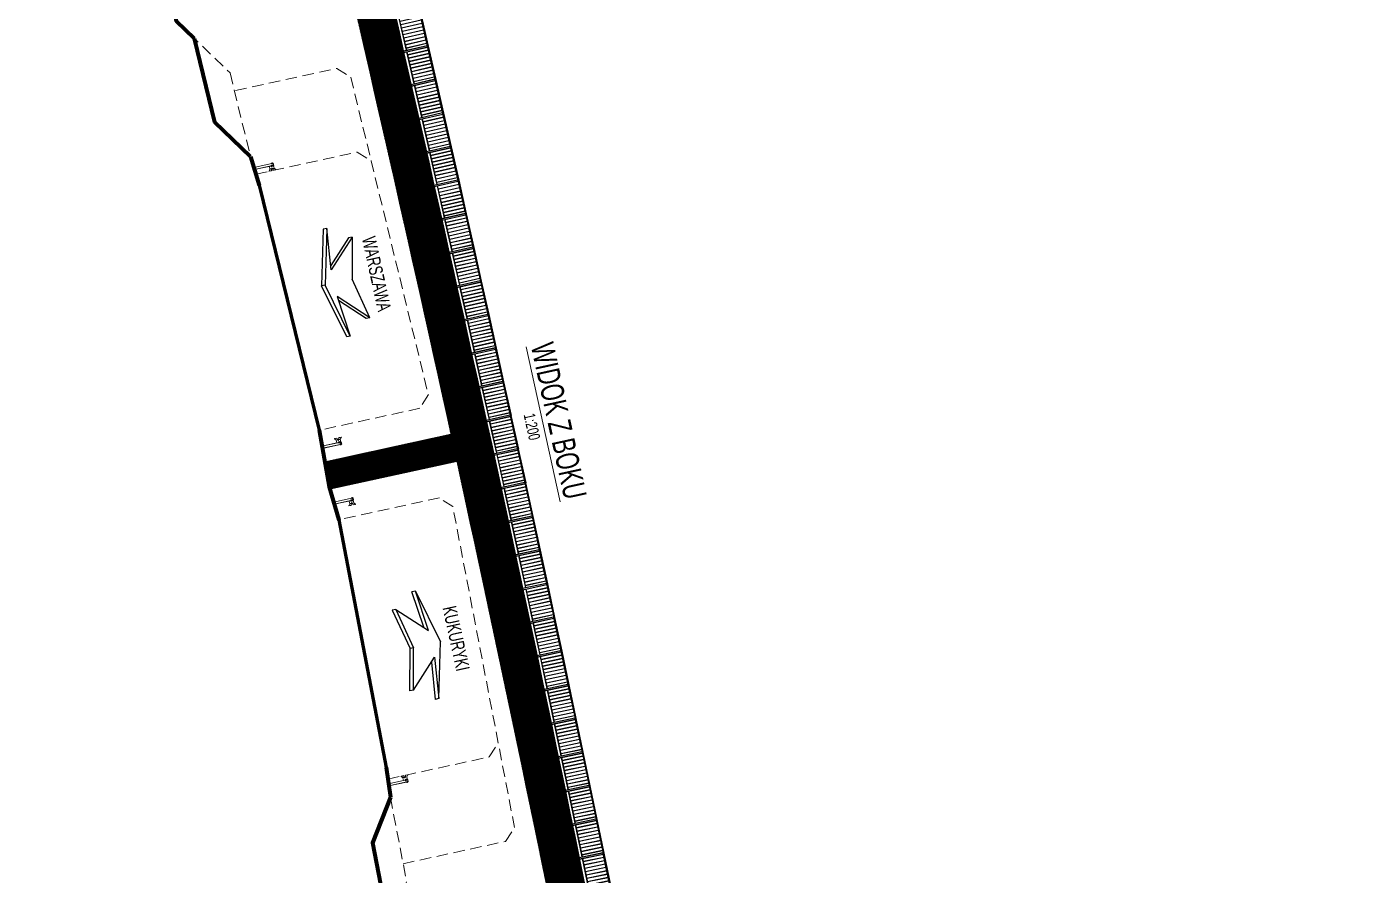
# Model space of a CAD drawing. Header units: metres. Extents: x 8416582 to 8417409, y 5771873 to 5772737.
# Drawn here: x 8416865.5 to 8416923.7, y 5772251.7 to 5772288.7 of the extents above; entities that cross this region are included whole.
import ezdxf
from ezdxf.enums import TextEntityAlignment as Align

# ---------------------------------------------------------------- set-up
doc = ezdxf.new("R2010")
doc.units = ezdxf.units.M
doc.linetypes.add('DASHED', pattern=[0.75, 0.5, -0.25])
doc.linetypes.add('HIDDEN', pattern=[0.375, 0.25, -0.125])
for name, color, linetype, lineweight in [('AII_D_przekrój_wyposażenie', 8, 'Continuous', 5), ('AII_M_konstrukcja 0.09', 6, 'Continuous', 9), ('AII_M_kreskowanie', 8, 'Continuous', 0), ('AII_M_nawierzchnia', 9, 'Continuous', 18), ('AII_M_niweleta', 2, 'Continuous', 35), ('AII_M_skrajnia', 9, 'DASHED', 18), ('AII_M_teren projektowany', 4, 'Continuous', 70), ('PROFIL_ramka', 7, 'Continuous', 15)]:
    doc.layers.add(name, color=color, linetype=linetype, lineweight=lineweight)
for name, color, linetype in [('AII_M_balustrady', 8, 'Continuous'), ('AII_M_konstrukcja beton', 3, 'Continuous'), ('AII_M_opis', 1, 'Continuous'), ('AII_M_opisy kierunki', 1, 'Continuous'), ('AII_M_opisy tytuly', 3, 'Continuous')]:
    doc.layers.add(name, color=color, linetype=linetype)
doc.layers.add('AII_M_pomoc', color=30, linetype='Continuous', plot=False)
doc.styles.add('AII_norm.', font='CDMSIMPL.shx', dxfattribs={"width": 0.7, "bigfont": 'CDMBIGPL.shx'})
doc.styles.add('CDMSTYLE', font='CDMSIMPL.shx', dxfattribs={"width": 0.7, "bigfont": 'CDMBIGPL.shx'})
pattern_1 = [(327.320079, (8416670.34808, 5772229.486566), (0.017143266, 0.0267239767), []), (57.320079, (8416670.34808, 5772229.486566), (-0.0267239767, 0.017143266), [])]

# ---------------------------------------------------------------- blocks, each defined once
blk = doc.blocks.new('Kierunek_do')
at = {"layer": 'AII_M_opis', "color": 0}
for p, q in [((-0.6, -0.15), (0, 0)), ((0.6, -0.15), (0, 0)), ((-0.15, -0.1), (-0.6, -0.15)), ((-0.195, -0.145), (-0.6, -0.19)), ((-0.45, -0.4), (-0.15, -0.1)), ((0.45, -0.4), (0.15, -0.1)), ((0.15, -0.1), (0.6, -0.15)), ((0.195, -0.145), (0.6, -0.19)), ((-0.6, -0.15), (-0.6, -0.19)), ((0.6, -0.15), (0.6, -0.19)), ((-0.45, -0.4), (0, -0.3)), ((-0.45, -0.44), (0, -0.34)), ((-0.45, -0.4), (-0.45, -0.44)), ((0.45, -0.4), (0, -0.3)), ((0, -0.3), (0, -0.34)), ((0.45, -0.44), (0, -0.34)), ((0.45, -0.4), (0.45, -0.44))]:
    blk.add_line(p, q, dxfattribs=at)
at = {"layer": 'AII_M_opis', "color": 2, "lineweight": 25, "style": 'AII_norm.', "width": 0.7, "flags": 4}
blk.add_attdef('KIERUNEK', text='', height=0.15, rotation=360, dxfattribs=at).set_placement((0, 0.175), align=Align.MIDDLE_CENTER)
blk = doc.blocks.new('Kierunek_od')
at = {"layer": 'AII_M_opis', "color": 0}
for p, q in [((-0.45, 0), (0, -0.1)), ((-0.45, 0), (-0.15, -0.3)), ((-0.45, 0), (-0.45, -0.04)), ((0.45, 0), (0, -0.1)), ((0.45, 0), (0.15, -0.3)), ((0.45, 0), (0.45, -0.04)), ((-0.45, -0.04), (-0.195, -0.295)), ((0.45, -0.04), (0.195, -0.295)), ((-0.15, -0.3), (-0.6, -0.25)), ((-0.6, -0.25), (0, -0.4)), ((-0.6, -0.25), (-0.6, -0.29)), ((-0.6, -0.29), (0, -0.44)), ((0.6, -0.25), (0, -0.4)), ((0.6, -0.29), (0, -0.44)), ((0.15, -0.3), (0.6, -0.25)), ((0.6, -0.25), (0.6, -0.29)), ((0, -0.4), (0, -0.44))]:
    blk.add_line(p, q, dxfattribs=at)
at = {"layer": 'AII_M_opis', "color": 2, "style": 'AII_norm.', "width": 0.7, "flags": 4}
blk.add_attdef('KIERUNEK', text='', height=0.15, dxfattribs=at).set_placement((0, 0.175), align=Align.MIDDLE_CENTER)
blk = doc.blocks.new('*U285')
at = {"layer": 'AII_M_konstrukcja 0.09'}
blk.add_lwpolyline([(0, 0), (0, 0.6)], dxfattribs=at)
blk = doc.blocks.new('*U286')
at = {"layer": 'AII_M_konstrukcja 0.09', "color": 0, "linetype": 'ByBlock', "lineweight": -2, "transparency": 16777216}
for p, rotation in [((8419886.843, 5772300.738), 256.7667848124154), ((8419886.614, 5772299.764), 256.7298197933982), ((8419886.384, 5772298.791), 256.6928547743713), ((8419886.153, 5772297.818), 256.6558897553443), ((8419885.922, 5772296.845), 256.6189247363075), ((8419885.691, 5772295.872), 256.5819597172707), ((8419885.458, 5772294.9), 256.5449946982339), ((8419885.225, 5772293.927), 256.5080296792069), ((8419884.992, 5772292.955), 256.4710646601898), ((8419884.757, 5772291.983), 256.4340996411727), ((8419884.522, 5772291.01), 256.3971346221359), ((8419884.287, 5772290.039), 256.3601696030991), ((8419884.051, 5772289.067), 256.3232045840721), ((8419883.814, 5772288.095), 256.2862395650352), ((8419883.577, 5772287.124), 256.2492745460082), ((8419883.339, 5772286.153), 256.2123095269715), ((8419883.1, 5772285.182), 256.1753445079149), ((8419882.861, 5772284.211), 256.1383794888781), ((8419882.621, 5772283.24), 256.1014144698412), ((8419882.38, 5772282.269), 256.0644494507945), ((8419882.139, 5772281.299), 256.0274844317479), ((8419881.897, 5772280.328), 255.990519412711), ((8419881.655, 5772279.358), 255.9535543936742), ((8419881.412, 5772278.388), 255.9165893746571), ((8419881.168, 5772277.418), 255.8796243556203), ((8419880.924, 5772276.449), 255.8426593365735), ((8419880.679, 5772275.479), 255.805694317517), ((8419880.434, 5772274.51), 255.7687292984703), ((8419880.188, 5772273.54), 255.7317642794237), ((8419879.941, 5772272.571), 255.6947992603868), ((8419879.693, 5772271.602), 255.6578342413401), ((8419879.445, 5772270.634), 255.6208692224512), ((8419879.197, 5772269.665), 255.5839042034243), ((8419878.947, 5772268.697), 255.5469391842493), ((8419878.698, 5772267.728), 255.5099741652126), ((8419878.447, 5772266.76), 255.4730091461855), ((8419878.196, 5772265.792), 255.4360441273065), ((8419877.944, 5772264.825), 255.3990791082796), ((8419877.692, 5772263.857), 255.3621140892329), ((8419877.439, 5772262.889), 255.3251490701763), ((8419877.185, 5772261.922), 255.2881840511395), ((8419876.931, 5772260.955), 255.2512190321224), ((8419876.676, 5772259.988), 255.2142540131053), ((8419876.42, 5772259.021), 255.1772889940783), ((8419876.164, 5772258.055), 255.1403239750415), ((8419875.907, 5772257.088), 255.1033589560047), ((8419875.65, 5772256.122), 255.0663939369876), ((8419875.392, 5772255.156), 255.0294289179507), ((8419875.133, 5772254.19), 254.9924638989139), ((8419874.874, 5772253.224), 254.9554988798869), ((8419874.614, 5772252.258), 254.9185338608501), ((8419874.354, 5772251.293), 254.8815688418231), ((8419874.093, 5772250.327), 254.844603822806), ((8419873.831, 5772249.362), 254.8076388037889), ((8419873.569, 5772248.397), 254.7706737847521), ((8419873.306, 5772247.433), 254.7337087657054), ((8419873.042, 5772246.468), 254.6967437466685), ((8419872.778, 5772245.503), 254.6597787276318), ((8419872.513, 5772244.539), 254.6228137085949), ((8419872.247, 5772243.575), 254.585848689558)]:
    blk.add_blockref('*U285', p, dxfattribs=dict(at, rotation=rotation))
blk = doc.blocks.new('balustrada_segment posredni')
at = {"layer": 'AII_M_balustrady'}
for p, q in [((-0.036, 1.1), (1.464, 1.101)), ((-0.036, 1.094), (1.464, 1.095)), ((-0.036, 1.066), (1.464, 1.067)), ((-0.036, 1.06), (1.464, 1.061)), ((0.141, 1.06), (0.142, 0.15)), ((0.149, 1.06), (0.15, 0.15)), ((0.291, 1.06), (0.292, 0.151)), ((0.299, 1.06), (0.3, 0.151)), ((0.441, 1.06), (0.442, 0.151)), ((0.449, 1.06), (0.45, 0.151)), ((0.591, 1.06), (0.592, 0.151)), ((0.599, 1.06), (0.6, 0.151)), ((0.741, 1.06), (0.742, 0.151)), ((0.749, 1.06), (0.75, 0.151)), ((0.891, 1.061), (0.892, 0.151)), ((0.899, 1.061), (0.9, 0.151)), ((1.041, 1.061), (1.042, 0.151)), ((1.049, 1.061), (1.05, 0.151)), ((1.191, 1.061), (1.192, 0.151)), ((1.199, 1.061), (1.2, 0.151)), ((1.341, 1.061), (1.342, 0.151)), ((1.349, 1.061), (1.35, 0.151)), ((1.43, 0.001), (1.429, 1.061)), ((1.435, 0.001), (1.434, 1.061)), ((1.495, 0.001), (1.494, 1.061)), ((1.5, 0.001), (1.499, 1.061)), ((1.43, 0.151), (0, 0.15)), ((1.43, 0.141), (0, 0.14))]:
    blk.add_line(p, q, dxfattribs=at)
blk = doc.blocks.new('A$C28d39659')
at = {"layer": 'PROFIL_ramka'}
for points in [[(52, 12), (752, 12), (752, 24), (52, 24)], [(52, 0), (752, 0), (752, 12), (52, 12)]]:
    blk.add_3dface(points, dxfattribs=at)
blk = doc.blocks.new('A$C44c9b803')
at = {"layer": 'AII_M_opis', "color": 1, "lineweight": 25}
blk.add_blockref('A$C28d39659', (0, 0), dxfattribs=at)

msp = doc.modelspace()

# ---------------------------------------------------------------- hatches: boundary and pattern name
at = {"layer": 'AII_M_kreskowanie', "lineweight": 0, "true_color": 0x818979}
h = msp.add_hatch(dxfattribs=at)
h.set_pattern_fill('ANSI37', color=8, scale=0.01, angle=26.648458)
h.set_pattern_definition(pattern_1)
edge = h.paths.add_edge_path()
edge.add_ellipse((8415370.887, 5771939.8246), major_axis=(-1511.7145, -342.3731), ratio=1, start_angle=178.5633276, end_angle=180.5522617)
edge.add_line((8416879.2313, 5772296.7526), (8416878.223, 5772296.5324))
edge.add_ellipse((8415369.8788, 5771939.6044), major_axis=(-1511.7145, -342.3731), ratio=1, start_angle=180.5303925, end_angle=180.5522617, ccw=False)
edge.add_line((8416878.3591, 5772295.9567), (8416878.3638, 5772295.9577))
edge.add_line((8416878.3638, 5772295.9577), (8416878.4238, 5772295.6829))
edge.add_ellipse((8415369.8788, 5771939.6044), major_axis=(-1511.7145, -342.3731), ratio=1, start_angle=179.5799738, end_angle=180.5199935, ccw=False)
edge.add_ellipse((8415369.8788, 5771939.6044), major_axis=(-1511.7145, -342.3731), ratio=1, start_angle=179.5356158, end_angle=179.5799738, ccw=False)
edge.add_ellipse((8415369.8788, 5771939.6044), major_axis=(-1511.7145, -342.3731), ratio=1, start_angle=178.5966591, end_angle=179.5356158, ccw=False)
edge.add_line((8416889.5247, 5772244.8522), (8416889.5909, 5772244.5493))
edge.add_line((8416889.5909, 5772244.5493), (8416889.5857, 5772244.5482))
edge.add_ellipse((8415369.8788, 5771939.6044), major_axis=(-1511.7145, -342.3731), ratio=1, start_angle=178.5633276, end_angle=178.5851983, ccw=False)
edge.add_line((8416889.702, 5772243.9681), (8416890.7103, 5772244.1883))
h = msp.add_hatch(dxfattribs=at)
h.set_pattern_fill('ANSI37', color=8, scale=0.01, angle=26.648458)
h.set_pattern_definition(pattern_1)
edge = h.paths.add_edge_path()
edge.add_ellipse((8415369.8788, 5771939.6044), major_axis=(-1511.7145, -342.3731), ratio=1, start_angle=179.5356158, end_angle=179.5799738)
edge.add_line((8416884.0625, 5772270.8862), (8416878.5531, 5772269.6829))
edge.add_line((8416878.5531, 5772269.6829), (8416878.7468, 5772268.5871))
edge.add_line((8416878.7468, 5772268.5871), (8416878.7713, 5772268.5023))
edge.add_line((8416878.7713, 5772268.5023), (8416884.3185, 5772269.7138))
at = {"layer": 'AII_M_nawierzchnia', "linetype": 'Continuous', "true_color": 0x8a9977}
h = msp.add_hatch(dxfattribs=at)
h.set_pattern_fill('ANSI37', color=252, scale=0.01, angle=26.648458)
h.set_pattern_definition([(327.320079, (8416660.451865, 5772227.750163), (0.017143266, 0.0267239767), []), (57.320079, (8416660.451865, 5772227.750163), (-0.0267239767, 0.017143266), [])])
edge = h.paths.add_edge_path()
edge.add_line((8416878.8289, 5772301.0325), (8416878.6824, 5772301.0004))
edge.add_line((8416878.6824, 5772301.0004), (8416878.8176, 5772300.0064))
edge.add_line((8416878.8176, 5772300.0064), (8416878.594, 5772299.435))
edge.add_ellipse((8415370.887, 5771939.8246), major_axis=(-1511.7145, -342.3731), ratio=1, start_angle=178.4614109, end_angle=180.6541745, ccw=False)
edge.add_line((8416891.2493, 5772241.4843), (8416891.6907, 5772241.0582))
edge.add_line((8416891.6907, 5772241.0582), (8416891.9822, 5772240.0983))
edge.add_line((8416891.9822, 5772240.0983), (8416892.1287, 5772240.1303))
edge.add_ellipse((8415371.4732, 5771939.9526), major_axis=(-1511.7145, -342.3731), ratio=1, start_angle=178.4055649, end_angle=180.7100238)

# ---------------------------------------------------------------- linework, layer by layer
at = {"layer": 'AII_D_przekrój_wyposażenie', "extrusion": (0, 0, -1)}
for p, q in [((8416875.4589, 5772282.5225), (8416876.3094, 5772282.7082)), ((8416875.4606, 5772282.5167), (8416876.3107, 5772282.7024)), ((8416876.2285, 5772282.6947), (8416876.2313, 5772282.6912)), ((8416876.2404, 5772282.7055), (8416876.2756, 5772282.7131)), ((8416876.2723, 5772282.7001), (8416876.2489, 5772282.695)), ((8416876.2523, 5772282.6794), (8416876.2489, 5772282.695)), ((8416876.2528, 5772282.6959), (8416876.2502, 5772282.7076)), ((8416876.2757, 5772282.6845), (8416876.2523, 5772282.6794)), ((8416876.268, 5772282.7012), (8416876.2524, 5772282.6978)), ((8416876.2581, 5772282.6807), (8416876.2547, 5772282.6963)), ((8416876.2684, 5772282.6993), (8416876.2658, 5772282.711)), ((8416876.2699, 5772282.6832), (8416876.2665, 5772282.6989)), ((8416876.2731, 5772282.6778), (8416876.2718, 5772282.6837)), ((8416876.2757, 5772282.6845), (8416876.2723, 5772282.7001)), ((8416876.291, 5772282.7083), (8416876.2899, 5772282.704)), ((8416876.3308, 5772282.6106), (8416876.3094, 5772282.7082)), ((8416876.3308, 5772282.6106), (8416876.3094, 5772282.7082)), ((8416875.4863, 5772282.4322), (8416876.3295, 5772282.6164)), ((8416875.488, 5772282.4265), (8416876.3308, 5772282.6106)), ((8416876.116, 5772282.3753), (8416876.1176, 5772282.3777)), ((8416876.1262, 5772282.3571), (8416876.116, 5772282.3753)), ((8416876.1292, 5772282.3618), (8416876.1176, 5772282.3777)), ((8416876.1618, 5772282.4467), (8416876.124, 5772282.3668)), ((8416876.2278, 5772282.3792), (8416876.1262, 5772282.3571)), ((8416876.1662, 5772282.4456), (8416876.1273, 5772282.3614)), ((8416876.225, 5772282.3827), (8416876.1292, 5772282.3618)), ((8416876.3151, 5772282.6071), (8416876.1393, 5772282.5687)), ((8416876.1393, 5772282.5687), (8416876.1649, 5772282.4515)), ((8416876.316, 5772282.6032), (8416876.1401, 5772282.5648)), ((8416876.164, 5772282.4554), (8416876.3399, 5772282.4938)), ((8416876.1649, 5772282.4515), (8416876.3408, 5772282.4899)), ((8416876.1669, 5772282.4519), (8416876.3408, 5772282.4899)), ((8416876.1681, 5772282.4461), (8416876.342, 5772282.484)), ((8416876.2358, 5772282.6144), (8416876.2104, 5772282.6088)), ((8416876.2142, 5772282.5912), (8416876.2104, 5772282.6088)), ((8416876.2396, 5772282.5968), (8416876.2142, 5772282.5912)), ((8416876.2263, 5772282.6205), (8416876.2145, 5772282.6179)), ((8416876.2145, 5772282.6179), (8416876.2261, 5772282.5652)), ((8416876.2201, 5772282.5925), (8416876.2162, 5772282.6101)), ((8416876.2418, 5772282.587), (8416876.2163, 5772282.5815)), ((8416876.2202, 5772282.5639), (8416876.2163, 5772282.5815)), ((8416876.2456, 5772282.5694), (8416876.2202, 5772282.5639)), ((8416876.2248, 5772282.571), (8416876.2209, 5772282.5886)), ((8416876.2541, 5772282.4648), (8416876.2248, 5772282.4584)), ((8416876.2248, 5772282.4584), (8416876.225, 5772282.3827)), ((8416876.2378, 5772282.5677), (8416876.2261, 5772282.5652)), ((8416876.2263, 5772282.6205), (8416876.2378, 5772282.5677)), ((8416876.2545, 5772282.4629), (8416876.2272, 5772282.4569)), ((8416876.2272, 5772282.4569), (8416876.2278, 5772282.3792)), ((8416876.2318, 5772282.5951), (8416876.228, 5772282.6127)), ((8416876.2365, 5772282.5736), (8416876.2327, 5772282.5912)), ((8416876.2358, 5772282.4547), (8416876.235, 5772282.4586)), ((8416876.2396, 5772282.5968), (8416876.2358, 5772282.6144)), ((8416876.2398, 5772282.4556), (8416876.2358, 5772282.4547)), ((8416876.2364, 5772282.4896), (8416876.2618, 5772282.4952)), ((8416876.2398, 5772282.474), (8416876.2364, 5772282.4896)), ((8416876.2547, 5772282.4998), (8416876.239, 5772282.4963)), ((8416876.239, 5772282.4963), (8416876.2403, 5772282.4905)), ((8416876.2652, 5772282.4795), (8416876.2398, 5772282.474)), ((8416876.2398, 5772282.4556), (8416876.273, 5772282.4628)), ((8416876.2456, 5772282.5694), (8416876.2418, 5772282.587)), ((8416876.2457, 5772282.4753), (8416876.2423, 5772282.4909)), ((8416876.2437, 5772282.4749), (8416876.2476, 5772282.4573)), ((8416876.2574, 5772282.4778), (8416876.254, 5772282.4935)), ((8416876.2541, 5772282.4648), (8416876.2854, 5772282.4717)), ((8416876.2545, 5772282.4629), (8416876.2819, 5772282.4689)), ((8416876.2547, 5772282.4998), (8416876.2559, 5772282.4939)), ((8416876.2575, 5772282.6744), (8416876.2562, 5772282.6802)), ((8416876.2731, 5772282.6778), (8416876.2575, 5772282.6744)), ((8416876.2594, 5772282.4783), (8416876.2632, 5772282.4607)), ((8416876.2652, 5772282.4795), (8416876.2618, 5772282.4952)), ((8416876.2885, 5772282.6259), (8416876.2651, 5772282.6208)), ((8416876.2689, 5772282.6032), (8416876.2651, 5772282.6208)), ((8416876.2924, 5772282.6083), (8416876.2689, 5772282.6032)), ((8416876.281, 5772282.6324), (8416876.2692, 5772282.6299)), ((8416876.2692, 5772282.6299), (8416876.2808, 5772282.5771)), ((8416876.2748, 5772282.6045), (8416876.2709, 5772282.622)), ((8416876.2945, 5772282.5985), (8416876.2711, 5772282.5934)), ((8416876.2749, 5772282.5758), (8416876.2711, 5772282.5934)), ((8416876.273, 5772282.4628), (8416876.2769, 5772282.4637)), ((8416876.2983, 5772282.5809), (8416876.2749, 5772282.5758)), ((8416876.2795, 5772282.583), (8416876.2756, 5772282.6006)), ((8416876.2769, 5772282.4637), (8416876.276, 5772282.4676)), ((8416876.2925, 5772282.5797), (8416876.2808, 5772282.5771)), ((8416876.281, 5772282.6324), (8416876.2925, 5772282.5797)), ((8416876.2819, 5772282.4689), (8416876.3157, 5772282.3984)), ((8416876.2865, 5772282.607), (8416876.2827, 5772282.6246)), ((8416876.2854, 5772282.4717), (8416876.3168, 5772282.4028)), ((8416876.2912, 5772282.5855), (8416876.2874, 5772282.6031)), ((8416876.2924, 5772282.6083), (8416876.2885, 5772282.6259)), ((8416876.2983, 5772282.5809), (8416876.2945, 5772282.5985)), ((8416876.3408, 5772282.4899), (8416876.3151, 5772282.6071)), ((8416876.3157, 5772282.3984), (8416876.4153, 5772282.4202)), ((8416876.3168, 5772282.4028), (8416876.4125, 5772282.4237)), ((8416876.344, 5772282.4845), (8416876.4145, 5772282.4241)), ((8416876.3475, 5772282.4873), (8416876.4132, 5772282.43)), ((8416876.4125, 5772282.4237), (8416876.4165, 5772282.443)), ((8416876.4153, 5772282.4202), (8416876.4189, 5772282.4415)), ((8416876.4165, 5772282.443), (8416876.4189, 5772282.4415)), ((8416878.4318, 5772270.3688), (8416879.2732, 5772270.5526)), ((8416878.4328, 5772270.3629), (8416879.2745, 5772270.5467)), ((8416878.9815, 5772270.6977), (8416878.9799, 5772270.6768)), ((8416878.9799, 5772270.6768), (8416878.9823, 5772270.6753)), ((8416879.0831, 5772270.7199), (8416878.9815, 5772270.6977)), ((8416878.9863, 5772270.6946), (8416878.9823, 5772270.6753)), ((8416879.0513, 5772270.631), (8416878.9836, 5772270.6879)), ((8416879.0548, 5772270.6338), (8416878.9843, 5772270.6942)), ((8416879.082, 5772270.7155), (8416878.9863, 5772270.6946)), ((8416879.0561, 5772270.628), (8416879.2319, 5772270.6664)), ((8416879.0817, 5772270.5107), (8416879.0561, 5772270.628)), ((8416879.0568, 5772270.6343), (8416879.2307, 5772270.6722)), ((8416879.0569, 5772270.6241), (8416879.2328, 5772270.6625)), ((8416879.058, 5772270.6284), (8416879.2319, 5772270.6664)), ((8416879.2567, 5772270.5531), (8416879.0808, 5772270.5147)), ((8416879.2575, 5772270.5491), (8416879.0817, 5772270.5107)), ((8416879.1134, 5772270.6466), (8416879.082, 5772270.7155)), ((8416879.115, 5772270.649), (8416879.0831, 5772270.7199)), ((8416879.1427, 5772270.653), (8416879.1134, 5772270.6466)), ((8416879.1423, 5772270.655), (8416879.115, 5772270.649)), ((8416879.1258, 5772270.6555), (8416879.1219, 5772270.6546)), ((8416879.1219, 5772270.6546), (8416879.1228, 5772270.6507)), ((8416879.1258, 5772270.6555), (8416879.159, 5772270.6627)), ((8416879.1375, 5772270.6396), (8416879.1336, 5772270.6572)), ((8416879.159, 5772270.6443), (8416879.1336, 5772270.6388)), ((8416879.1336, 5772270.6388), (8416879.137, 5772270.6231)), ((8416879.137, 5772270.6231), (8416879.1624, 5772270.6287)), ((8416879.1394, 5772270.64), (8416879.1428, 5772270.6244)), ((8416879.1422, 5772270.6181), (8416879.1409, 5772270.624)), ((8416879.1578, 5772270.6215), (8416879.1422, 5772270.6181)), ((8416879.1423, 5772270.655), (8416879.1697, 5772270.661)), ((8416879.1427, 5772270.653), (8416879.174, 5772270.6599)), ((8416879.1531, 5772270.643), (8416879.1493, 5772270.6606)), ((8416879.1512, 5772270.6426), (8416879.1546, 5772270.627)), ((8416879.1786, 5772270.5544), (8416879.1532, 5772270.5489)), ((8416879.1532, 5772270.5489), (8416879.157, 5772270.5313)), ((8416879.1578, 5772270.6215), (8416879.1565, 5772270.6274)), ((8416879.1824, 5772270.5368), (8416879.157, 5772270.5313)), ((8416879.159, 5772270.6627), (8416879.1629, 5772270.6636)), ((8416879.159, 5772270.6443), (8416879.1624, 5772270.6287)), ((8416879.1708, 5772270.5527), (8416879.1591, 5772270.5502)), ((8416879.1706, 5772270.4974), (8416879.1591, 5772270.5502)), ((8416879.1846, 5772270.5271), (8416879.1592, 5772270.5215)), ((8416879.1592, 5772270.5215), (8416879.163, 5772270.5039)), ((8416879.1603, 5772270.5443), (8416879.1642, 5772270.5267)), ((8416879.1629, 5772270.6636), (8416879.1638, 5772270.6597)), ((8416879.1884, 5772270.5095), (8416879.163, 5772270.5039)), ((8416879.165, 5772270.5228), (8416879.1689, 5772270.5052)), ((8416879.1697, 5772270.661), (8416879.171, 5772270.7391)), ((8416879.1823, 5772270.5), (8416879.1706, 5772270.4974)), ((8416879.1823, 5772270.5), (8416879.1708, 5772270.5527)), ((8416879.171, 5772270.7391), (8416879.2707, 5772270.7608)), ((8416879.1721, 5772270.5469), (8416879.1759, 5772270.5293)), ((8416879.1738, 5772270.7356), (8416879.2696, 5772270.7565)), ((8416879.174, 5772270.6599), (8416879.1738, 5772270.7356)), ((8416879.1768, 5772270.5254), (8416879.1806, 5772270.5078)), ((8416879.1786, 5772270.5544), (8416879.1824, 5772270.5368)), ((8416879.1846, 5772270.5271), (8416879.1884, 5772270.5095)), ((8416879.2314, 5772270.5659), (8416879.2079, 5772270.5608)), ((8416879.2079, 5772270.5608), (8416879.2118, 5772270.5432)), ((8416879.2352, 5772270.5484), (8416879.2118, 5772270.5432)), ((8416879.2255, 5772270.5647), (8416879.2138, 5772270.5621)), ((8416879.2253, 5772270.5094), (8416879.2138, 5772270.5621)), ((8416879.2373, 5772270.5386), (8416879.2139, 5772270.5335)), ((8416879.2139, 5772270.5335), (8416879.2177, 5772270.5159)), ((8416879.2151, 5772270.5562), (8416879.2189, 5772270.5387)), ((8416879.2412, 5772270.521), (8416879.2177, 5772270.5159)), ((8416879.2198, 5772270.5348), (8416879.2236, 5772270.5172)), ((8416879.237, 5772270.5119), (8416879.2253, 5772270.5094)), ((8416879.237, 5772270.5119), (8416879.2255, 5772270.5647)), ((8416879.2268, 5772270.5588), (8416879.2306, 5772270.5412)), ((8416879.2314, 5772270.5659), (8416879.2352, 5772270.5484)), ((8416879.2315, 5772270.5373), (8416879.2353, 5772270.5197)), ((8416879.2319, 5772270.6664), (8416879.2575, 5772270.5491)), ((8416879.2326, 5772270.6727), (8416879.2715, 5772270.7569)), ((8416879.237, 5772270.6716), (8416879.2728, 5772270.7511)), ((8416879.2373, 5772270.5386), (8416879.2412, 5772270.521)), ((8416879.2696, 5772270.7565), (8416879.2812, 5772270.7406)), ((8416879.2707, 5772270.7608), (8416879.2828, 5772270.743)), ((8416879.2732, 5772270.5526), (8416879.2945, 5772270.4549)), ((8416879.2732, 5772270.5526), (8416879.2945, 5772270.4549)), ((8416879.2812, 5772270.7406), (8416879.2828, 5772270.743)), ((8416878.4482, 5772270.2762), (8416879.2932, 5772270.4607)), ((8416878.4492, 5772270.2702), (8416879.2945, 5772270.4549)), ((8416879.2153, 5772270.4335), (8416879.2164, 5772270.4378)), ((8416879.254, 5772270.4624), (8416879.2305, 5772270.4573)), ((8416879.2305, 5772270.4573), (8416879.2339, 5772270.4416)), ((8416879.2306, 5772270.4286), (8416879.2658, 5772270.4363)), ((8416879.2488, 5772270.4674), (8416879.2332, 5772270.464)), ((8416879.2332, 5772270.464), (8416879.2344, 5772270.4581)), ((8416879.2574, 5772270.4468), (8416879.2339, 5772270.4416)), ((8416879.2364, 5772270.4585), (8416879.2398, 5772270.4429)), ((8416879.2379, 5772270.4425), (8416879.2404, 5772270.4308)), ((8416879.2539, 5772270.444), (8416879.2383, 5772270.4405)), ((8416879.2481, 5772270.4611), (8416879.2515, 5772270.4455)), ((8416879.2488, 5772270.4674), (8416879.2501, 5772270.4615)), ((8416879.2535, 5772270.4459), (8416879.256, 5772270.4342)), ((8416879.254, 5772270.4624), (8416879.2574, 5772270.4468)), ((8416879.2778, 5772270.4471), (8416879.275, 5772270.4506)), ((8416878.9387, 5772267.9285), (8416879.7918, 5772268.1148)), ((8416878.9404, 5772267.9228), (8416879.7931, 5772268.109)), ((8416878.9649, 5772267.838), (8416879.8119, 5772268.023)), ((8416878.9666, 5772267.8323), (8416879.8131, 5772268.0171)), ((8416879.5984, 5772267.7819), (8416879.5999, 5772267.7843)), ((8416879.6085, 5772267.7637), (8416879.5984, 5772267.7819)), ((8416879.6116, 5772267.7684), (8416879.5999, 5772267.7843)), ((8416879.6442, 5772267.8533), (8416879.6064, 5772267.7734)), ((8416879.7101, 5772267.7858), (8416879.6085, 5772267.7637)), ((8416879.6485, 5772267.8522), (8416879.6096, 5772267.768)), ((8416879.7073, 5772267.7893), (8416879.6116, 5772267.7684)), ((8416879.7975, 5772268.0137), (8416879.6216, 5772267.9753)), ((8416879.6216, 5772267.9753), (8416879.6473, 5772267.8581)), ((8416879.7984, 5772268.0098), (8416879.6225, 5772267.9714)), ((8416879.6464, 5772267.862), (8416879.8223, 5772267.9004)), ((8416879.6473, 5772267.8581), (8416879.8231, 5772267.8965)), ((8416879.6492, 5772267.8585), (8416879.8231, 5772267.8965)), ((8416879.6505, 5772267.8527), (8416879.8244, 5772267.8906)), ((8416879.7181, 5772268.021), (8416879.6927, 5772268.0154)), ((8416879.6966, 5772267.9978), (8416879.6927, 5772268.0154)), ((8416879.722, 5772268.0034), (8416879.6966, 5772267.9978)), ((8416879.7086, 5772268.0271), (8416879.6969, 5772268.0245)), ((8416879.6969, 5772268.0245), (8416879.7084, 5772267.9718)), ((8416879.7024, 5772267.9991), (8416879.6986, 5772268.0167)), ((8416879.7241, 5772267.9936), (8416879.6987, 5772267.9881)), ((8416879.7025, 5772267.9705), (8416879.6987, 5772267.9881)), ((8416879.7279, 5772267.976), (8416879.7025, 5772267.9705)), ((8416879.7071, 5772267.9776), (8416879.7033, 5772267.9952)), ((8416879.7365, 5772267.8714), (8416879.7071, 5772267.865)), ((8416879.7071, 5772267.865), (8416879.7073, 5772267.7893)), ((8416879.7201, 5772267.9743), (8416879.7084, 5772267.9718)), ((8416879.7086, 5772268.0271), (8416879.7201, 5772267.9743)), ((8416879.7369, 5772267.8695), (8416879.7095, 5772267.8635)), ((8416879.7095, 5772267.8635), (8416879.7101, 5772267.7858)), ((8416879.7142, 5772268.0017), (8416879.7103, 5772268.0193)), ((8416879.7108, 5772268.1013), (8416879.7136, 5772268.0978)), ((8416879.7188, 5772267.9802), (8416879.715, 5772267.9978)), ((8416879.7182, 5772267.8613), (8416879.7173, 5772267.8652)), ((8416879.722, 5772268.0034), (8416879.7181, 5772268.021)), ((8416879.7221, 5772267.8622), (8416879.7182, 5772267.8613)), ((8416879.7188, 5772267.8962), (8416879.7442, 5772267.9018)), ((8416879.7222, 5772267.8806), (8416879.7188, 5772267.8962)), ((8416879.737, 5772267.9064), (8416879.7214, 5772267.9029)), ((8416879.7214, 5772267.9029), (8416879.7227, 5772267.8971)), ((8416879.7221, 5772267.8622), (8416879.7553, 5772267.8694)), ((8416879.7476, 5772267.8861), (8416879.7222, 5772267.8806)), ((8416879.7228, 5772268.1121), (8416879.758, 5772268.1197)), ((8416879.7279, 5772267.976), (8416879.7241, 5772267.9936)), ((8416879.728, 5772267.8819), (8416879.7246, 5772267.8975)), ((8416879.7261, 5772267.8815), (8416879.7299, 5772267.8639)), ((8416879.7547, 5772268.1067), (8416879.7312, 5772268.1016)), ((8416879.7346, 5772268.086), (8416879.7312, 5772268.1016)), ((8416879.7351, 5772268.1025), (8416879.7326, 5772268.1142)), ((8416879.7581, 5772268.0911), (8416879.7346, 5772268.086)), ((8416879.7503, 5772268.1078), (8416879.7347, 5772268.1044)), ((8416879.7398, 5772267.8844), (8416879.7363, 5772267.9001)), ((8416879.7365, 5772267.8714), (8416879.7677, 5772267.8783)), ((8416879.7369, 5772267.8695), (8416879.7642, 5772267.8755)), ((8416879.737, 5772267.9064), (8416879.7383, 5772267.9005)), ((8416879.7405, 5772268.0873), (8416879.7371, 5772268.1029)), ((8416879.7398, 5772268.081), (8416879.7385, 5772268.0868)), ((8416879.7555, 5772268.0844), (8416879.7398, 5772268.081)), ((8416879.7417, 5772267.8849), (8416879.7456, 5772267.8673)), ((8416879.7476, 5772267.8861), (8416879.7442, 5772267.9018)), ((8416879.7709, 5772268.0325), (8416879.7474, 5772268.0274)), ((8416879.7513, 5772268.0098), (8416879.7474, 5772268.0274)), ((8416879.7508, 5772268.1059), (8416879.7482, 5772268.1176)), ((8416879.7522, 5772268.0898), (8416879.7488, 5772268.1055)), ((8416879.7747, 5772268.0149), (8416879.7513, 5772268.0098)), ((8416879.7633, 5772268.039), (8416879.7516, 5772268.0365)), ((8416879.7516, 5772268.0365), (8416879.7631, 5772267.9837)), ((8416879.7571, 5772268.0111), (8416879.7533, 5772268.0286)), ((8416879.7769, 5772268.0051), (8416879.7534, 5772268)), ((8416879.7573, 5772267.9824), (8416879.7534, 5772268)), ((8416879.7555, 5772268.0844), (8416879.7542, 5772268.0903)), ((8416879.7581, 5772268.0911), (8416879.7547, 5772268.1067)), ((8416879.7553, 5772267.8694), (8416879.7592, 5772267.8703)), ((8416879.7807, 5772267.9875), (8416879.7573, 5772267.9824)), ((8416879.7618, 5772267.9896), (8416879.758, 5772268.0072)), ((8416879.7592, 5772267.8703), (8416879.7584, 5772267.8742)), ((8416879.7748, 5772267.9863), (8416879.7631, 5772267.9837)), ((8416879.7633, 5772268.039), (8416879.7748, 5772267.9863)), ((8416879.7642, 5772267.8755), (8416879.798, 5772267.805)), ((8416879.7689, 5772268.0136), (8416879.765, 5772268.0312)), ((8416879.7677, 5772267.8783), (8416879.7991, 5772267.8094)), ((8416879.7736, 5772267.9921), (8416879.7697, 5772268.0097)), ((8416879.7747, 5772268.0149), (8416879.7709, 5772268.0325)), ((8416879.7734, 5772268.1149), (8416879.7723, 5772268.1106)), ((8416879.7807, 5772267.9875), (8416879.7769, 5772268.0051)), ((8416879.8131, 5772268.0171), (8416879.7918, 5772268.1148)), ((8416879.8131, 5772268.0171), (8416879.7918, 5772268.1148)), ((8416879.8231, 5772267.8965), (8416879.7975, 5772268.0137)), ((8416879.798, 5772267.805), (8416879.8977, 5772267.8268)), ((8416879.7991, 5772267.8094), (8416879.8949, 5772267.8303)), ((8416879.8263, 5772267.8911), (8416879.8968, 5772267.8307)), ((8416879.8298, 5772267.8939), (8416879.8956, 5772267.8366)), ((8416879.8949, 5772267.8303), (8416879.8989, 5772267.8496)), ((8416879.8977, 5772267.8268), (8416879.9012, 5772267.8481)), ((8416879.8989, 5772267.8496), (8416879.9012, 5772267.8481)), ((8416881.8873, 5772255.9787), (8416881.8857, 5772255.9579)), ((8416881.8857, 5772255.9579), (8416881.888, 5772255.9563)), ((8416881.9889, 5772256.0009), (8416881.8873, 5772255.9787)), ((8416881.892, 5772255.9756), (8416881.888, 5772255.9563)), ((8416881.9571, 5772255.9121), (8416881.8894, 5772255.9689)), ((8416881.9606, 5772255.9149), (8416881.8901, 5772255.9752)), ((8416881.9878, 5772255.9965), (8416881.892, 5772255.9756)), ((8416881.9618, 5772255.909), (8416882.1377, 5772255.9474)), ((8416881.9625, 5772255.9153), (8416882.1364, 5772255.9533)), ((8416881.9627, 5772255.9051), (8416882.1385, 5772255.9435)), ((8416881.9638, 5772255.9094), (8416882.1377, 5772255.9474)), ((8416882.0192, 5772255.9277), (8416881.9878, 5772255.9965)), ((8416882.0207, 5772255.93), (8416881.9889, 5772256.0009)), ((8416882.0316, 5772255.9365), (8416882.0277, 5772255.9357)), ((8416882.0316, 5772255.9365), (8416882.0648, 5772255.9438)), ((8416882.0432, 5772255.9206), (8416882.0394, 5772255.9382)), ((8416882.0481, 5772255.936), (8416882.0754, 5772255.942)), ((8416882.0485, 5772255.9341), (8416882.0798, 5772255.9409)), ((8416882.0589, 5772255.9241), (8416882.055, 5772255.9416)), ((8416882.0648, 5772255.9438), (8416882.0687, 5772255.9446)), ((8416882.0687, 5772255.9446), (8416882.0696, 5772255.9407)), ((8416882.0754, 5772255.942), (8416882.0768, 5772256.0201)), ((8416882.0768, 5772256.0201), (8416882.1764, 5772256.0418)), ((8416882.0796, 5772256.0166), (8416882.1753, 5772256.0375)), ((8416882.0798, 5772255.9409), (8416882.0796, 5772256.0166)), ((8416882.1377, 5772255.9474), (8416882.1633, 5772255.8302)), ((8416882.1384, 5772255.9537), (8416882.1773, 5772256.0379)), ((8416882.1427, 5772255.9526), (8416882.1786, 5772256.0321)), ((8416882.1753, 5772256.0375), (8416882.187, 5772256.0216)), ((8416882.1764, 5772256.0418), (8416882.1885, 5772256.024)), ((8416882.187, 5772256.0216), (8416882.1885, 5772256.024)), ((8416881.3362, 5772255.6495), (8416882.1789, 5772255.8336)), ((8416881.337, 5772255.6436), (8416882.1802, 5772255.8277)), ((8416881.3489, 5772255.5561), (8416882.199, 5772255.7418)), ((8416881.3497, 5772255.5501), (8416882.2003, 5772255.7359)), ((8416881.9874, 5772255.7918), (8416881.9618, 5772255.909)), ((8416882.1624, 5772255.8341), (8416881.9866, 5772255.7957)), ((8416882.1633, 5772255.8302), (8416881.9874, 5772255.7918)), ((8416882.0485, 5772255.9341), (8416882.0192, 5772255.9277)), ((8416882.0481, 5772255.936), (8416882.0207, 5772255.93)), ((8416882.0277, 5772255.9357), (8416882.0285, 5772255.9318)), ((8416882.0647, 5772255.9253), (8416882.0393, 5772255.9198)), ((8416882.0393, 5772255.9198), (8416882.0427, 5772255.9042)), ((8416882.0427, 5772255.9042), (8416882.0681, 5772255.9097)), ((8416882.0452, 5772255.9211), (8416882.0486, 5772255.9054)), ((8416882.0479, 5772255.8991), (8416882.0466, 5772255.905)), ((8416882.0636, 5772255.9026), (8416882.0479, 5772255.8991)), ((8416882.0569, 5772255.9236), (8416882.0603, 5772255.908)), ((8416882.0844, 5772255.8354), (8416882.059, 5772255.8299)), ((8416882.059, 5772255.8299), (8416882.0628, 5772255.8123)), ((8416882.0636, 5772255.9026), (8416882.0623, 5772255.9084)), ((8416882.0882, 5772255.8179), (8416882.0628, 5772255.8123)), ((8416882.0647, 5772255.9253), (8416882.0681, 5772255.9097)), ((8416882.0765, 5772255.8337), (8416882.0648, 5772255.8312)), ((8416882.0763, 5772255.7784), (8416882.0648, 5772255.8312)), ((8416882.0903, 5772255.8081), (8416882.0649, 5772255.8025)), ((8416882.0649, 5772255.8025), (8416882.0688, 5772255.785)), ((8416882.0661, 5772255.8253), (8416882.0699, 5772255.8077)), ((8416882.0942, 5772255.7905), (8416882.0688, 5772255.785)), ((8416882.0708, 5772255.8038), (8416882.0746, 5772255.7862)), ((8416882.0881, 5772255.781), (8416882.0763, 5772255.7784)), ((8416882.0881, 5772255.781), (8416882.0765, 5772255.8337)), ((8416882.0778, 5772255.8279), (8416882.0817, 5772255.8103)), ((8416882.0825, 5772255.8064), (8416882.0864, 5772255.7888)), ((8416882.0844, 5772255.8354), (8416882.0882, 5772255.8179)), ((8416882.0903, 5772255.8081), (8416882.0942, 5772255.7905)), ((8416882.1371, 5772255.847), (8416882.1137, 5772255.8419)), ((8416882.1137, 5772255.8419), (8416882.1175, 5772255.8243)), ((8416882.141, 5772255.8294), (8416882.1175, 5772255.8243)), ((8416882.1313, 5772255.8457), (8416882.1195, 5772255.8431)), ((8416882.131, 5772255.7904), (8416882.1195, 5772255.8431)), ((8416882.1431, 5772255.8196), (8416882.1196, 5772255.8145)), ((8416882.1196, 5772255.8145), (8416882.1235, 5772255.7969)), ((8416882.1208, 5772255.8373), (8416882.1246, 5772255.8197)), ((8416882.121, 5772255.7145), (8416882.1221, 5772255.7188)), ((8416882.1469, 5772255.802), (8416882.1235, 5772255.7969)), ((8416882.1255, 5772255.8158), (8416882.1293, 5772255.7982)), ((8416882.1428, 5772255.7929), (8416882.131, 5772255.7904)), ((8416882.1428, 5772255.7929), (8416882.1313, 5772255.8457)), ((8416882.1325, 5772255.8398), (8416882.1364, 5772255.8222)), ((8416882.1597, 5772255.7434), (8416882.1363, 5772255.7383)), ((8416882.1363, 5772255.7383), (8416882.1397, 5772255.7227)), ((8416882.1364, 5772255.7097), (8416882.1716, 5772255.7173)), ((8416882.1371, 5772255.847), (8416882.141, 5772255.8294)), ((8416882.1372, 5772255.8183), (8416882.1411, 5772255.8008)), ((8416882.1545, 5772255.7484), (8416882.1389, 5772255.745)), ((8416882.1389, 5772255.745), (8416882.1402, 5772255.7391)), ((8416882.1631, 5772255.7278), (8416882.1397, 5772255.7227)), ((8416882.1421, 5772255.7396), (8416882.1456, 5772255.7239)), ((8416882.1431, 5772255.8196), (8416882.1469, 5772255.802)), ((8416882.1436, 5772255.7235), (8416882.1462, 5772255.7118)), ((8416882.1597, 5772255.725), (8416882.144, 5772255.7216)), ((8416882.1539, 5772255.7421), (8416882.1573, 5772255.7265)), ((8416882.1545, 5772255.7484), (8416882.1558, 5772255.7426)), ((8416882.1592, 5772255.7269), (8416882.1618, 5772255.7152)), ((8416882.1597, 5772255.7434), (8416882.1631, 5772255.7278)), ((8416882.1789, 5772255.8336), (8416882.2003, 5772255.7359)), ((8416882.1789, 5772255.8336), (8416882.2003, 5772255.7359)), ((8416882.1835, 5772255.7281), (8416882.1807, 5772255.7316))]:
    msp.add_line(p, q, dxfattribs=at)
at = {"layer": 'AII_D_przekrój_wyposażenie', "flags": 128}
for points in [[(8416876.291, 5772282.7083), (8416876.2804, 5772282.7101), (8416876.2698, 5772282.7119), (8416876.258, 5772282.7093), (8416876.2463, 5772282.7067), (8416876.2374, 5772282.7007), (8416876.2285, 5772282.6947)], [(8416876.2899, 5772282.704), (8416876.2793, 5772282.7058), (8416876.2691, 5772282.7056), (8416876.2589, 5772282.7054), (8416876.2495, 5772282.7013), (8416876.2402, 5772282.6972), (8416876.2313, 5772282.6912)], [(8416876.2756, 5772282.7131), (8416876.2728, 5772282.7166), (8416876.2704, 5772282.7182), (8416876.2661, 5772282.7193), (8416876.2637, 5772282.7208), (8416876.2594, 5772282.7219), (8416876.2555, 5772282.721), (8416876.2516, 5772282.7202), (8416876.2481, 5772282.7174), (8416876.2466, 5772282.715), (8416876.2431, 5772282.7122), (8416876.2415, 5772282.7098), (8416876.2404, 5772282.7055)], [(8416876.1669, 5772282.4519), (8416876.1649, 5772282.4515), (8416876.1634, 5772282.4491), (8416876.1634, 5772282.4491), (8416876.1618, 5772282.4467)], [(8416876.1681, 5772282.4461), (8416876.1681, 5772282.4461), (8416876.1662, 5772282.4456), (8416876.1662, 5772282.4456), (8416876.1662, 5772282.4456)], [(8416876.2398, 5772282.4556), (8416876.2421, 5772282.454), (8416876.2449, 5772282.4506), (8416876.2473, 5772282.449), (8416876.2517, 5772282.4479), (8416876.2556, 5772282.4488), (8416876.2575, 5772282.4492), (8416876.2614, 5772282.4501), (8416876.2653, 5772282.4509), (8416876.2688, 5772282.4537), (8416876.2703, 5772282.4561), (8416876.2714, 5772282.4604), (8416876.273, 5772282.4628)], [(8416876.3475, 5772282.4873), (8416876.347, 5772282.4892), (8416876.3451, 5772282.4888), (8416876.3427, 5772282.4903), (8416876.3408, 5772282.4899), (8416876.3408, 5772282.4899)], [(8416876.344, 5772282.4845), (8416876.344, 5772282.4845), (8416876.344, 5772282.4845), (8416876.342, 5772282.484), (8416876.342, 5772282.484), (8416876.342, 5772282.484)], [(8416879.058, 5772270.6284), (8416879.0561, 5772270.628), (8416879.0537, 5772270.6295), (8416879.0537, 5772270.6295), (8416879.0513, 5772270.631)], [(8416879.0568, 5772270.6343), (8416879.0568, 5772270.6343), (8416879.0548, 5772270.6338), (8416879.0548, 5772270.6338), (8416879.0548, 5772270.6338)], [(8416879.1258, 5772270.6555), (8416879.1274, 5772270.6579), (8416879.1285, 5772270.6622), (8416879.13, 5772270.6646), (8416879.1335, 5772270.6674), (8416879.1374, 5772270.6682), (8416879.1393, 5772270.6687), (8416879.1432, 5772270.6695), (8416879.1471, 5772270.6704), (8416879.1515, 5772270.6693), (8416879.1539, 5772270.6678), (8416879.1567, 5772270.6643), (8416879.159, 5772270.6627)], [(8416879.2326, 5772270.6727), (8416879.2326, 5772270.6727), (8416879.2326, 5772270.6727), (8416879.2307, 5772270.6722), (8416879.2307, 5772270.6722), (8416879.2307, 5772270.6722)], [(8416879.237, 5772270.6716), (8416879.2374, 5772270.6696), (8416879.2354, 5772270.6692), (8416879.2339, 5772270.6668), (8416879.2319, 5772270.6664), (8416879.2319, 5772270.6664)], [(8416879.2778, 5772270.4471), (8416879.2689, 5772270.4411), (8416879.26, 5772270.435), (8416879.2482, 5772270.4325), (8416879.2365, 5772270.4299), (8416879.2259, 5772270.4317), (8416879.2153, 5772270.4335)], [(8416879.275, 5772270.4506), (8416879.2661, 5772270.4446), (8416879.2567, 5772270.4405), (8416879.2474, 5772270.4364), (8416879.2372, 5772270.4362), (8416879.227, 5772270.436), (8416879.2164, 5772270.4378)], [(8416879.2658, 5772270.4363), (8416879.2647, 5772270.432), (8416879.2632, 5772270.4296), (8416879.2597, 5772270.4268), (8416879.2582, 5772270.4244), (8416879.2547, 5772270.4216), (8416879.2508, 5772270.4208), (8416879.2469, 5772270.4199), (8416879.2425, 5772270.421), (8416879.2402, 5772270.4225), (8416879.2358, 5772270.4236), (8416879.2335, 5772270.4252), (8416879.2306, 5772270.4286)], [(8416879.6492, 5772267.8585), (8416879.6473, 5772267.8581), (8416879.6457, 5772267.8557), (8416879.6457, 5772267.8557), (8416879.6442, 5772267.8533)], [(8416879.6505, 5772267.8527), (8416879.6505, 5772267.8527), (8416879.6485, 5772267.8522), (8416879.6485, 5772267.8522), (8416879.6485, 5772267.8522)], [(8416879.7734, 5772268.1149), (8416879.7627, 5772268.1167), (8416879.7521, 5772268.1185), (8416879.7404, 5772268.1159), (8416879.7287, 5772268.1133), (8416879.7197, 5772268.1073), (8416879.7108, 5772268.1013)], [(8416879.7723, 5772268.1106), (8416879.7616, 5772268.1124), (8416879.7514, 5772268.1122), (8416879.7412, 5772268.112), (8416879.7319, 5772268.1079), (8416879.7226, 5772268.1038), (8416879.7136, 5772268.0978)], [(8416879.7221, 5772267.8622), (8416879.7245, 5772267.8606), (8416879.7273, 5772267.8571), (8416879.7297, 5772267.8556), (8416879.734, 5772267.8545), (8416879.7379, 5772267.8554), (8416879.7399, 5772267.8558), (8416879.7438, 5772267.8567), (8416879.7477, 5772267.8575), (8416879.7512, 5772267.8603), (8416879.7527, 5772267.8627), (8416879.7538, 5772267.867), (8416879.7553, 5772267.8694)], [(8416879.758, 5772268.1197), (8416879.7552, 5772268.1232), (8416879.7528, 5772268.1248), (8416879.7484, 5772268.1259), (8416879.7461, 5772268.1274), (8416879.7417, 5772268.1285), (8416879.7378, 5772268.1276), (8416879.7339, 5772268.1268), (8416879.7304, 5772268.124), (8416879.7289, 5772268.1216), (8416879.7254, 5772268.1188), (8416879.7239, 5772268.1164), (8416879.7228, 5772268.1121)], [(8416879.8298, 5772267.8939), (8416879.8294, 5772267.8958), (8416879.8274, 5772267.8954), (8416879.8251, 5772267.8969), (8416879.8231, 5772267.8965), (8416879.8231, 5772267.8965)], [(8416879.8263, 5772267.8911), (8416879.8263, 5772267.8911), (8416879.8263, 5772267.8911), (8416879.8244, 5772267.8906), (8416879.8244, 5772267.8906), (8416879.8244, 5772267.8906)], [(8416882.0316, 5772255.9365), (8416882.0331, 5772255.9389), (8416882.0342, 5772255.9432), (8416882.0357, 5772255.9456), (8416882.0392, 5772255.9484), (8416882.0431, 5772255.9493), (8416882.0451, 5772255.9497), (8416882.049, 5772255.9506), (8416882.0529, 5772255.9514), (8416882.0572, 5772255.9503), (8416882.0596, 5772255.9488), (8416882.0624, 5772255.9453), (8416882.0648, 5772255.9438)], [(8416882.1384, 5772255.9537), (8416882.1384, 5772255.9537), (8416882.1384, 5772255.9537), (8416882.1364, 5772255.9533), (8416882.1364, 5772255.9533), (8416882.1364, 5772255.9533)], [(8416882.1427, 5772255.9526), (8416882.1431, 5772255.9506), (8416882.1412, 5772255.9502), (8416882.1396, 5772255.9478), (8416882.1377, 5772255.9474), (8416882.1377, 5772255.9474)], [(8416881.9638, 5772255.9094), (8416881.9618, 5772255.909), (8416881.9595, 5772255.9105), (8416881.9595, 5772255.9105), (8416881.9571, 5772255.9121)], [(8416881.9625, 5772255.9153), (8416881.9625, 5772255.9153), (8416881.9606, 5772255.9149), (8416881.9606, 5772255.9149), (8416881.9606, 5772255.9149)], [(8416882.1835, 5772255.7281), (8416882.1746, 5772255.7221), (8416882.1657, 5772255.7161), (8416882.154, 5772255.7135), (8416882.1423, 5772255.7109), (8416882.1316, 5772255.7127), (8416882.121, 5772255.7145)], [(8416882.1807, 5772255.7316), (8416882.1718, 5772255.7256), (8416882.1625, 5772255.7215), (8416882.1531, 5772255.7174), (8416882.1429, 5772255.7172), (8416882.1327, 5772255.717), (8416882.1221, 5772255.7188)], [(8416882.1716, 5772255.7173), (8416882.1705, 5772255.713), (8416882.1689, 5772255.7106), (8416882.1655, 5772255.7078), (8416882.1639, 5772255.7054), (8416882.1604, 5772255.7026), (8416882.1565, 5772255.7018), (8416882.1526, 5772255.7009), (8416882.1483, 5772255.702), (8416882.1459, 5772255.7035), (8416882.1416, 5772255.7046), (8416882.1392, 5772255.7062), (8416882.1364, 5772255.7097)]]:
    msp.add_lwpolyline(points, dxfattribs=at)
at = {"layer": 'AII_M_konstrukcja beton', "color": 2}
for points in [[(8416878.5531, 5772269.6829), (8416884.0625, 5772270.8862)], [(8416878.7726, 5772268.5026), (8416884.3185, 5772269.7138)]]:
    msp.add_lwpolyline(points, dxfattribs=at)
at = {"layer": 'AII_M_konstrukcja beton', "color": 2, "extrusion": (0, 0, -1)}
for centre, start_param, end_param in [((8415371.4732, 5771939.9526), 3.1294359, 3.1694208), ((8415370.887, 5771939.8246), 3.1301752, 3.1684461), ((8415369.8788, 5771939.6044), 3.1319539, 3.1666673)]:
    msp.add_ellipse(centre, major_axis=(-1511.7145, -342.3731), ratio=1, start_param=start_param, end_param=end_param, dxfattribs=at)
at = {"layer": 'AII_M_nawierzchnia', "color": 10, "linetype": 'HIDDEN', "lineweight": 18, "ltscale": 2}
msp.add_lwpolyline([(8416872.677, 5772288.3272), (8416874.4226, 5772286.6422), (8416875.3143, 5772282.9985)], dxfattribs=at)
at = {"layer": 'AII_M_nawierzchnia', "color": 9, "flags": 128}
for points in [[(8416875.6932, 5772281.7507), (8416875.6932, 5772281.7507), (8416878.309, 5772271.0627)], [(8416879.1625, 5772267.1548), (8416879.1625, 5772267.1548), (8416881.241, 5772256.3494)]]:
    msp.add_lwpolyline(points, dxfattribs=at)
at = {"layer": 'AII_M_nawierzchnia', "color": 20, "linetype": 'HIDDEN', "lineweight": 18, "ltscale": 2}
msp.add_lwpolyline([(8416881.4168, 5772255.0572), (8416882.1253, 5772251.3735), (8416881.329, 5772249.3376)], dxfattribs=at)
at = {"layer": 'AII_M_niweleta', "color": 4, "lineweight": 60}
for points in [[(8416875.6933, 5772281.7506), (8416878.309, 5772271.0627)], [(8416879.1625, 5772267.1548), (8416881.241, 5772256.3494)]]:
    msp.add_lwpolyline(points, dxfattribs=at)
at = {"layer": 'AII_M_skrajnia', "color": 10, "lineweight": 18}
msp.add_lwpolyline([(8416874.6558, 5772285.8739), (8416879.0791, 5772286.8399), (8416879.6864, 5772286.461), (8416880.5782, 5772282.8173)], dxfattribs=at)
at = {"layer": 'AII_M_skrajnia'}
for points in [[(8416875.5476, 5772282.2303), (8416879.9708, 5772283.1963), (8416880.5782, 5772282.8173), (8416883.0751, 5772272.6148), (8416882.7055, 5772272.0225), (8416878.3091, 5772271.0623)], [(8416881.3086, 5772255.8524), (8416885.7318, 5772256.8184), (8416886.1259, 5772257.4161), (8416884.1418, 5772267.7306), (8416883.5589, 5772268.1149), (8416879.1625, 5772267.1548)]]:
    msp.add_lwpolyline(points, dxfattribs=at)
at = {"layer": 'AII_M_skrajnia', "color": 20, "lineweight": 18}
msp.add_lwpolyline([(8416881.9742, 5772252.1594), (8416886.4404, 5772253.1348), (8416886.8344, 5772253.7325), (8416886.1259, 5772257.4161)], dxfattribs=at)
at = {"layer": 'AII_M_teren projektowany', "elevation": 0}
for points in [[(8416872.8673, 5772288.142), (8416872.0886, 5772288.8952), (8416871.9819, 5772289.3836), (8416872.3761, 5772290.3909), (8416872.33, 5772290.637)], [(8416881.4169, 5772255.0565), (8416880.6418, 5772253.0756), (8416881.3499, 5772249.3918), (8416880.9557, 5772248.3845), (8416881.0624, 5772247.896), (8416881.8406, 5772247.1448), (8416881.9013, 5772246.9022)]]:
    msp.add_lwpolyline(points, dxfattribs=at)
at = {"layer": 'AII_M_teren projektowany'}
for points in [[(8416875.3143, 5772282.9985), (8416873.7586, 5772284.5003), (8416872.8669, 5772288.1439)], [(8416875.3143, 5772282.9985), (8416875.6932, 5772281.7507)], [(8416878.3091, 5772271.0623), (8416878.7448, 5772268.5989), (8416879.1625, 5772267.1548)], [(8416881.241, 5772256.3494), (8416881.4169, 5772255.0565)]]:
    msp.add_lwpolyline(points, dxfattribs=at)

# ---------------------------------------------------------------- block references
at = {"layer": 'AII_M_balustrady'}
for p, rotation in [((8416881.6614, 5772288.9962), 283.0140176140096), ((8416881.9985, 5772287.5346), 282.9585700854339), ((8416882.3342, 5772286.0726), 282.9031225568581), ((8416882.6684, 5772284.6103), 282.8476750282824), ((8416883.0013, 5772283.1477), 282.7922274997067), ((8416883.3327, 5772281.6848), 282.736779971131), ((8416883.6627, 5772280.2216), 282.6813324425553), ((8416883.9913, 5772278.758), 282.6258849139796), ((8416884.3184, 5772277.2941), 282.5704373854039), ((8416884.6442, 5772275.8299), 282.5149898568282), ((8416884.9685, 5772274.3654), 282.4595423282524), ((8416885.2914, 5772272.9006), 282.4040947996767), ((8416885.6129, 5772271.4354), 282.348647271101), ((8416885.933, 5772269.97), 282.2931997425253), ((8416886.2517, 5772268.5042), 282.2377522139496), ((8416886.5689, 5772267.0381), 282.1823046853738), ((8416886.8847, 5772265.5718), 282.1268571567982), ((8416887.1991, 5772264.1051), 282.0714096282224), ((8416887.5121, 5772262.6381), 282.0159620996468), ((8416887.8237, 5772261.1708), 281.960514571071), ((8416888.1338, 5772259.7032), 281.9050670424954), ((8416888.4426, 5772258.2353), 281.8496195139196), ((8416888.7499, 5772256.7672), 281.7941719853438), ((8416889.0558, 5772255.2987), 281.7387244567682), ((8416889.3602, 5772253.8299), 281.6832769281924), ((8416889.6633, 5772252.3608), 281.6278293996168)]:
    msp.add_blockref('balustrada_segment posredni', p, dxfattribs=dict(at, rotation=rotation))
at = {"layer": 'AII_M_konstrukcja 0.09', "rotation": 26.6484581928775}
msp.add_blockref('*U286', (3480356.763, -3163286.8617), dxfattribs=at)
at = {"layer": 'AII_M_opisy kierunki', "lineweight": 25}
ref = msp.add_blockref('Kierunek_od', (8416880.1344, 5772277.7302), dxfattribs=dict(at, xscale=-3.999999999999999, yscale=4, zscale=4, rotation=282.3200766726597))
ref.add_attrib('KIERUNEK', 'WARSZAWA', dxfattribs={"layer": '0', "color": 2, "height": 0.6, "rotation": 282.320077, "style": 'AII_norm.', "width": 0.7}).set_placement((8416880.8183, 5772277.8796), align=Align.MIDDLE_CENTER)
ref = msp.add_blockref('Kierunek_do', (8416883.6056, 5772261.8334), dxfattribs=dict(at, xscale=-3.999999999999999, yscale=4, zscale=4, rotation=282.3200766726597))
ref.add_attrib('KIERUNEK', 'KUKURYKI', dxfattribs={"layer": '0', "color": 2, "lineweight": 25, "height": 0.6, "rotation": 282.320081, "style": 'AII_norm.', "width": 0.7}).set_placement((8416884.2894, 5772261.9828), align=Align.MIDDLE_CENTER)
at = {"layer": 'AII_M_pomoc', "lineweight": 25, "rotation": 282.3200789319986}
msp.add_blockref('A$C44c9b803', (8416889.5951, 5772608.5938), dxfattribs=at)

# ---------------------------------------------------------------- texts
at = {"layer": 'AII_M_opisy tytuly', "color": 3, "linetype": 'Continuous', "lineweight": 0, "style": 'CDMSTYLE', "width": 0.7}
msp.add_text('%%UWIDOK Z BOKU', height=1, rotation=282.320079, dxfattribs=at).set_placement((8416888.7689, 5772271.4744), align=Align.MIDDLE_CENTER)
at = {"layer": 'AII_M_opisy tytuly', "color": 1, "linetype": 'Continuous', "lineweight": 0, "style": 'CDMSTYLE', "width": 0.7}
msp.add_text('1:200', height=0.5, rotation=282.320079, dxfattribs=at).set_placement((8416887.5965, 5772271.2184), align=Align.MIDDLE_CENTER)

doc.saveas('drawing.dxf')
